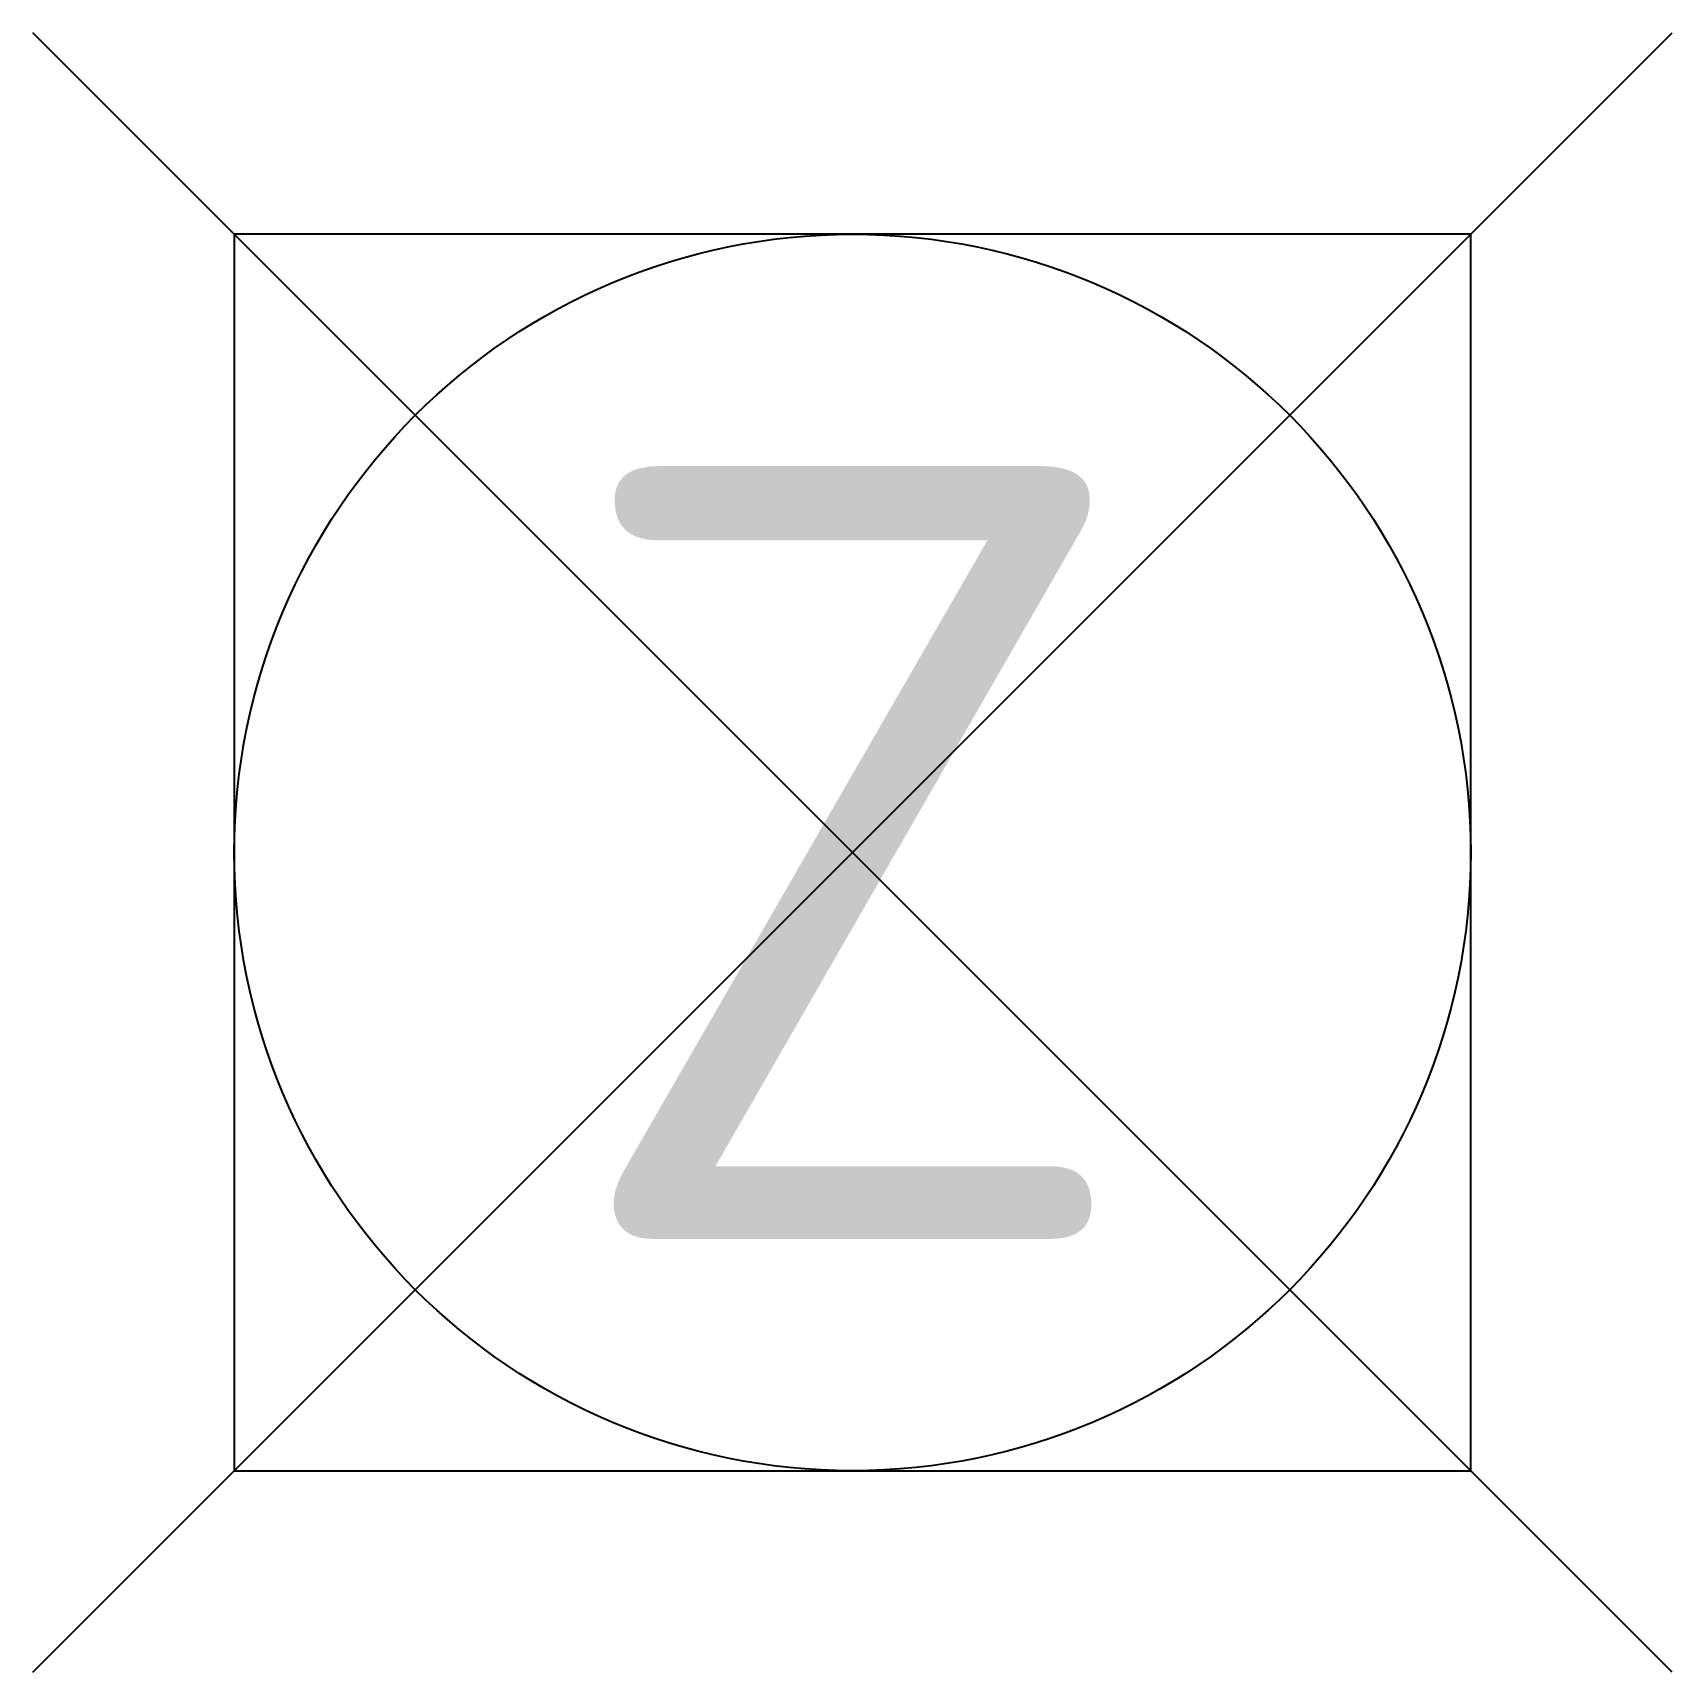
# Model space of a CAD drawing. Header units: metres. Extents: x -2.65 to 2.65, y -2.65 to 2.65.
import ezdxf
from ezdxf.enums import TextEntityAlignment as Align

# ---------------------------------------------------------------- set-up
doc = ezdxf.new("R2010")
doc.units = ezdxf.units.M
doc.layers.get('0').update_dxf_attribs({"color": 150})
doc.styles.add('NLCS-ISO', font='NLCS-ISO.ttf')

msp = doc.modelspace()

# ---------------------------------------------------------------- linework, layer by layer
for p, q in [((-2.6517, -2.6517), (2.6517, 2.6517)), ((2.6517, -2.6517), (-2.6517, 2.6517))]:
    msp.add_line(p, q)
at = {"flags": 128}
msp.add_lwpolyline([(-2, -2), (2, -2), (2, 2), (-2, 2)], close=True, dxfattribs=at)
msp.add_circle((0, 0), 2)

# ---------------------------------------------------------------- texts
at = {"style": 'NLCS-ISO'}
msp.add_text('Z', height=2.5, dxfattribs=at).set_placement((0, 0), align=Align.MIDDLE_CENTER)

doc.saveas('drawing.dxf')
